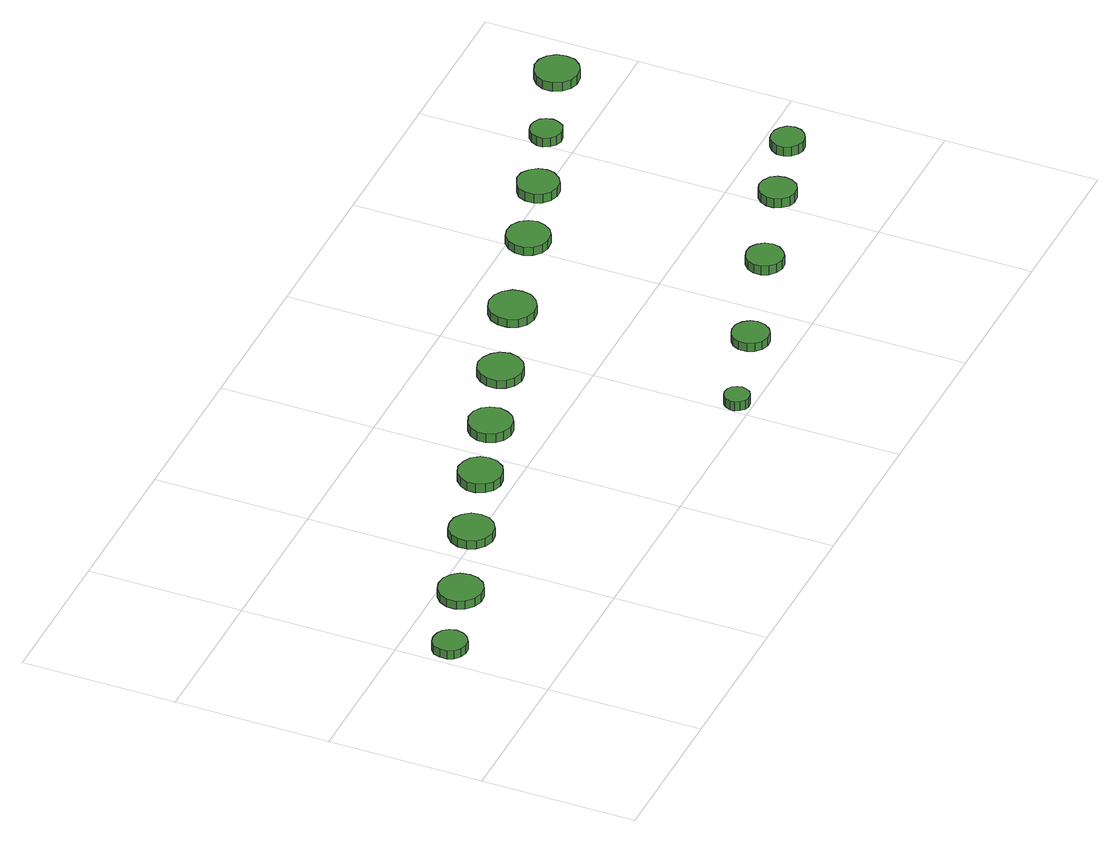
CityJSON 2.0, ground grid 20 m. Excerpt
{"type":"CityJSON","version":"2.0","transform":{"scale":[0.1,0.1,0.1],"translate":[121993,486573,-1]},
"CityObjects":{
"tree1":{"type":"SolitaryVegetationObject","attributes":{"function":"something"},"geometry":[{"type":"MultiSurface","lod":"1","boundaries":[[[0,1,2,3,4,5,6,7,8,9,10,11,12,13,14]],[[15,16,17,18,19,20,21,22,23,24,25,26,27,28,29]],[[0,29,28,1]],[[1,28,27,2]],[[2,27,26,3]],[[3,26,25,4]],[[4,25,24,5]],[[5,24,23,6]],[[6,23,22,7]],[[7,22,21,8]],[[8,21,20,9]],[[9,20,19,10]],[[10,19,18,11]],[[11,18,17,12]],[[12,17,16,13]],[[13,16,15,14]],[[14,15,29,0]]]}]},
"tree2":{"type":"SolitaryVegetationObject","attributes":{"function":"something"},"geometry":[{"type":"MultiSurface","lod":"1","boundaries":[[[30,31,32,33,34,35,36,37,38,39,40,41,42,43,44]],[[45,46,47,48,49,50,51,52,53,54,55,56,57,58,59]],[[30,59,58,31]],[[31,58,57,32]],[[32,57,56,33]],[[33,56,55,34]],[[34,55,54,35]],[[35,54,53,36]],[[36,53,52,37]],[[37,52,51,38]],[[38,51,50,39]],[[39,50,49,40]],[[40,49,48,41]],[[41,48,47,42]],[[42,47,46,43]],[[43,46,45,44]],[[44,45,59,30]]]}]},
"tree3":{"type":"SolitaryVegetationObject","attributes":{"function":"something"},"geometry":[{"type":"MultiSurface","lod":"1","boundaries":[[[60,61,62,63,64,65,66,67,68,69,70,71,72,73,74]],[[75,76,77,78,79,80,81,82,83,84,85,86,87,88,89]],[[60,89,88,61]],[[61,88,87,62]],[[62,87,86,63]],[[63,86,85,64]],[[64,85,84,65]],[[65,84,83,66]],[[66,83,82,67]],[[67,82,81,68]],[[68,81,80,69]],[[69,80,79,70]],[[70,79,78,71]],[[71,78,77,72]],[[72,77,76,73]],[[73,76,75,74]],[[74,75,89,60]]]}]},
"tree4":{"type":"SolitaryVegetationObject","attributes":{"function":"something"},"geometry":[{"type":"MultiSurface","lod":"1","boundaries":[[[90,91,92,93,94,95,96,97,98,99,100,101,102,103,104]],[[105,106,107,108,109,110,111,112,113,114,115,116,117,118,119]],[[90,119,118,91]],[[91,118,117,92]],[[92,117,116,93]],[[93,116,115,94]],[[94,115,114,95]],[[95,114,113,96]],[[96,113,112,97]],[[97,112,111,98]],[[98,111,110,99]],[[99,110,109,100]],[[100,109,108,101]],[[101,108,107,102]],[[102,107,106,103]],[[103,106,105,104]],[[104,105,119,90]]]}]},
"tree5":{"type":"SolitaryVegetationObject","attributes":{"function":"something"},"geometry":[{"type":"MultiSurface","lod":"1","boundaries":[[[120,121,122,123,124,125,126,127,128,129,130,131,132,133,134]],[[135,136,137,138,139,140,141,142,143,144,145,146,147,148,149]],[[120,149,148,121]],[[121,148,147,122]],[[122,147,146,123]],[[123,146,145,124]],[[124,145,144,125]],[[125,144,143,126]],[[126,143,142,127]],[[127,142,141,128]],[[128,141,140,129]],[[129,140,139,130]],[[130,139,138,131]],[[131,138,137,132]],[[132,137,136,133]],[[133,136,135,134]],[[134,135,149,120]]]}]},
"tree6":{"type":"SolitaryVegetationObject","attributes":{"function":"something"},"geometry":[{"type":"MultiSurface","lod":"1","boundaries":[[[150,151,152,153,154,155,156,157,158,159,160,161,162,163,164]],[[165,166,167,168,169,170,171,172,173,174,175,176,177,178,179]],[[150,179,178,151]],[[151,178,177,152]],[[152,177,176,153]],[[153,176,175,154]],[[154,175,174,155]],[[155,174,173,156]],[[156,173,172,157]],[[157,172,171,158]],[[158,171,170,159]],[[159,170,169,160]],[[160,169,168,161]],[[161,168,167,162]],[[162,167,166,163]],[[163,166,165,164]],[[164,165,179,150]]]}]},
"tree7":{"type":"SolitaryVegetationObject","attributes":{"function":"something"},"geometry":[{"type":"MultiSurface","lod":"1","boundaries":[[[180,181,182,183,184,185,186,187,188,189,190,191,192,193,194]],[[195,196,197,198,199,200,201,202,203,204,205,206,207,208,209]],[[180,209,208,181]],[[181,208,207,182]],[[182,207,206,183]],[[183,206,205,184]],[[184,205,204,185]],[[185,204,203,186]],[[186,203,202,187]],[[187,202,201,188]],[[188,201,200,189]],[[189,200,199,190]],[[190,199,198,191]],[[191,198,197,192]],[[192,197,196,193]],[[193,196,195,194]],[[194,195,209,180]]]}]},
"tree8":{"type":"SolitaryVegetationObject","attributes":{"function":"something"},"geometry":[{"type":"MultiSurface","lod":"1","boundaries":[[[210,211,212,213,214,215,216,217,218,219,220,221,222,223,224]],[[225,226,227,228,229,230,231,232,233,234,235,236,237,238,239]],[[210,239,238,211]],[[211,238,237,212]],[[212,237,236,213]],[[213,236,235,214]],[[214,235,234,215]],[[215,234,233,216]],[[216,233,232,217]],[[217,232,231,218]],[[218,231,230,219]],[[219,230,229,220]],[[220,229,228,221]],[[221,228,227,222]],[[222,227,226,223]],[[223,226,225,224]],[[224,225,239,210]]]}]},
"tree9":{"type":"SolitaryVegetationObject","attributes":{"function":"something"},"geometry":[{"type":"MultiSurface","lod":"1","boundaries":[[[240,241,242,243,244,245,246,247,248,249,250,251,252,253,254]],[[255,256,257,258,259,260,261,262,263,264,265,266,267,268,269]],[[240,269,268,241]],[[241,268,267,242]],[[242,267,266,243]],[[243,266,265,244]],[[244,265,264,245]],[[245,264,263,246]],[[246,263,262,247]],[[247,262,261,248]],[[248,261,260,249]],[[249,260,259,250]],[[250,259,258,251]],[[251,258,257,252]],[[252,257,256,253]],[[253,256,255,254]],[[254,255,269,240]]]}]},
"tree10":{"type":"SolitaryVegetationObject","attributes":{"function":"something"},"geometry":[{"type":"MultiSurface","lod":"1","boundaries":[[[270,271,272,273,274,275,276,277,278,279,280,281,282,283,284]],[[285,286,287,288,289,290,291,292,293,294,295,296,297,298,299]],[[270,299,298,271]],[[271,298,297,272]],[[272,297,296,273]],[[273,296,295,274]],[[274,295,294,275]],[[275,294,293,276]],[[276,293,292,277]],[[277,292,291,278]],[[278,291,290,279]],[[279,290,289,280]],[[280,289,288,281]],[[281,288,287,282]],[[282,287,286,283]],[[283,286,285,284]],[[284,285,299,270]]]}]},
"tree11":{"type":"SolitaryVegetationObject","attributes":{"function":"something"},"geometry":[{"type":"MultiSurface","lod":"1","boundaries":[[[300,301,302,303,304,305,306,307,308,309,310,311,312,313,314]],[[315,316,317,318,319,320,321,322,323,324,325,326,327,328,329]],[[300,329,328,301]],[[301,328,327,302]],[[302,327,326,303]],[[303,326,325,304]],[[304,325,324,305]],[[305,324,323,306]],[[306,323,322,307]],[[307,322,321,308]],[[308,321,320,309]],[[309,320,319,310]],[[310,319,318,311]],[[311,318,317,312]],[[312,317,316,313]],[[313,316,315,314]],[[314,315,329,300]]]}]},
"tree12":{"type":"SolitaryVegetationObject","attributes":{"function":"something"},"geometry":[{"type":"MultiSurface","lod":"1","boundaries":[[[330,331,332,333,334,335,336,337,338,339,340,341,342,343,344]],[[345,346,347,348,349,350,351,352,353,354,355,356,357,358,359]],[[330,359,358,331]],[[331,358,357,332]],[[332,357,356,333]],[[333,356,355,334]],[[334,355,354,335]],[[335,354,353,336]],[[336,353,352,337]],[[337,352,351,338]],[[338,351,350,339]],[[339,350,349,340]],[[340,349,348,341]],[[341,348,347,342]],[[342,347,346,343]],[[343,346,345,344]],[[344,345,359,330]]]}]},
"tree13":{"type":"SolitaryVegetationObject","attributes":{"function":"something"},"geometry":[{"type":"MultiSurface","lod":"1","boundaries":[[[360,361,362,363,364,365,366,367,368,369,370,371,372,373,374]],[[375,376,377,378,379,380,381,382,383,384,385,386,387,388,389]],[[360,389,388,361]],[[361,388,387,362]],[[362,387,386,363]],[[363,386,385,364]],[[364,385,384,365]],[[365,384,383,366]],[[366,383,382,367]],[[367,382,381,368]],[[368,381,380,369]],[[369,380,379,370]],[[370,379,378,371]],[[371,378,377,372]],[[372,377,376,373]],[[373,376,375,374]],[[374,375,389,360]]]}]},
"tree14":{"type":"SolitaryVegetationObject","attributes":{"function":"something"},"geometry":[{"type":"MultiSurface","lod":"1","boundaries":[[[390,391,392,393,394,395,396,397,398,399,400,401,402,403,404]],[[405,406,407,408,409,410,411,412,413,414,415,416,417,418,419]],[[390,419,418,391]],[[391,418,417,392]],[[392,417,416,393]],[[393,416,415,394]],[[394,415,414,395]],[[395,414,413,396]],[[396,413,412,397]],[[397,412,411,398]],[[398,411,410,399]],[[399,410,409,400]],[[400,409,408,401]],[[401,408,407,402]],[[402,407,406,403]],[[403,406,405,404]],[[404,405,419,390]]]}]},
"tree15":{"type":"SolitaryVegetationObject","attributes":{"function":"something"},"geometry":[{"type":"MultiSurface","lod":"1","boundaries":[[[420,421,422,423,424,425,426,427,428,429,430,431,432,433,434]],[[435,436,437,438,439,440,441,442,443,444,445,446,447,448,449]],[[420,449,448,421]],[[421,448,447,422]],[[422,447,446,423]],[[423,446,445,424]],[[424,445,444,425]],[[425,444,443,426]],[[426,443,442,427]],[[427,442,441,428]],[[428,441,440,429]],[[429,440,439,430]],[[430,439,438,431]],[[431,438,437,432]],[[432,437,436,433]],[[433,436,435,434]],[[434,435,449,420]]]}]},
"tree16":{"type":"SolitaryVegetationObject","attributes":{"function":"something"},"geometry":[{"type":"MultiSurface","lod":"1","boundaries":[[[450,451,452,453,454,455,456,457,458,459,460,461,462,463,464]],[[465,466,467,468,469,470,471,472,473,474,475,476,477,478,479]],[[450,479,478,451]],[[451,478,477,452]],[[452,477,476,453]],[[453,476,475,454]],[[454,475,474,455]],[[455,474,473,456]],[[456,473,472,457]],[[457,472,471,458]],[[458,471,470,459]],[[459,470,469,460]],[[460,469,468,461]],[[461,468,467,462]],[[462,467,466,463]],[[463,466,465,464]],[[464,465,479,450]]]}]}
},
"vertices":[
[52,141,17],[50,150,17],[45,157,17],[37,161,17],[28,162,17],[19,160,17],[12,154,17],[9,145,17],[9,136,17],[12,128,17],[19,122,17],[28,119,17],[37,120,17],[45,125,17],[50,132,17],[50,132,5],[45,125,5],[37,120,5],[28,119,5],[19,122,5],[12,128,5],[9,136,5],[9,145,5],[12,154,5],[19,160,5],[28,162,5],[37,161,5],[45,157,5],[50,150,5],[52,141,5],
[161,171,17],[159,183,17],[152,192,17],[142,198,17],[130,199,17],[119,196,17],[110,188,17],[105,177,17],[105,165,17],[110,155,17],[119,147,17],[130,143,17],[142,144,17],[152,150,17],[159,160,17],[159,160,5],[152,150,5],[142,144,5],[130,143,5],[119,147,5],[110,155,5],[105,165,5],[105,177,5],[110,188,5],[119,196,5],[130,199,5],[142,198,5],[152,192,5],[159,183,5],[161,171,5],
[277,207,17],[275,219,17],[268,228,17],[258,234,17],[246,235,17],[235,232,17],[226,224,17],[221,213,17],[221,201,17],[226,191,17],[235,183,17],[246,179,17],[258,180,17],[268,186,17],[275,196,17],[275,196,5],[268,186,5],[258,180,5],[246,179,5],[235,183,5],[226,191,5],[221,201,5],[221,213,5],[226,224,5],[235,232,5],[246,235,5],[258,234,5],[268,228,5],[275,219,5],[277,207,5],
[384,242,18],[382,253,18],[375,263,18],[365,268,18],[353,270,18],[342,266,18],[334,258,18],[329,248,18],[329,236,18],[334,226,18],[342,218,18],[353,214,18],[365,216,18],[375,221,18],[382,231,18],[382,231,5],[375,221,5],[365,216,5],[353,214,5],[342,218,5],[334,226,5],[329,236,5],[329,248,5],[334,258,5],[342,266,5],[353,270,5],[365,268,5],[375,263,5],[382,253,5],[384,242,5],
[481,270,18],[478,282,18],[472,291,18],[462,297,18],[450,298,18],[439,294,18],[431,287,18],[426,276,18],[426,265,18],[431,254,18],[439,247,18],[450,243,18],[462,244,18],[472,250,18],[478,259,18],[478,259,5],[472,250,5],[462,244,5],[450,243,5],[439,247,5],[431,254,5],[426,265,5],[426,276,5],[431,287,5],[439,294,5],[450,298,5],[462,297,5],[472,291,5],[478,282,5],[481,270,5],
[635,20,18],[633,26,18],[630,32,18],[624,35,18],[617,36,18],[611,34,18],[606,29,18],[603,23,18],[603,17,18],[606,11,18],[611,6,18],[617,4,18],[624,5,18],[630,8,18],[633,14,18],[633,14,5],[630,8,5],[624,5,5],[617,4,5],[611,6,5],[606,11,5],[603,17,5],[603,23,5],[606,29,5],[611,34,5],[617,36,5],[624,35,5],[630,32,5],[633,26,5],[635,20,5],
[588,303,17],[585,315,17],[578,324,17],[568,330,17],[556,332,17],[544,328,17],[536,320,17],[531,309,17],[531,297,17],[536,286,17],[544,278,17],[556,274,17],[568,276,17],[578,282,17],[585,291,17],[585,291,5],[578,282,5],[568,276,5],[556,274,5],[544,278,5],[536,286,5],[531,297,5],[531,309,5],[536,320,5],[544,328,5],[556,332,5],[568,330,5],[578,324,5],[585,315,5],[588,303,5],
[763,55,18],[761,64,18],[755,72,18],[747,77,18],[737,78,18],[728,75,18],[721,69,18],[717,60,18],[717,50,18],[721,41,18],[728,34,18],[737,31,18],[747,32,18],[755,37,18],[761,45,18],[761,45,6],[755,37,6],[747,32,6],[737,31,6],[728,34,6],[721,41,6],[717,50,6],[717,60,6],[721,69,6],[728,75,6],[737,78,6],[747,77,6],[755,72,6],[761,64,6],[763,55,6],
[708,339,17],[706,351,17],[698,361,17],[688,367,17],[675,369,17],[663,365,17],[654,357,17],[649,345,17],[649,333,17],[654,321,17],[663,313,17],[675,309,17],[688,311,17],[698,317,17],[706,327,17],[706,327,5],[698,317,5],[688,311,5],[675,309,5],[663,313,5],[654,321,5],[649,333,5],[649,345,5],[654,357,5],[663,365,5],[675,369,5],[688,367,5],[698,361,5],[706,351,5],[708,339,5],
[913,101,18],[911,110,18],[905,118,18],[897,123,18],[887,124,18],[878,121,18],[870,114,18],[866,105,18],[866,96,18],[870,87,18],[878,80,18],[887,77,18],[897,78,18],[905,83,18],[911,91,18],[911,91,5],[905,83,5],[897,78,5],[887,77,5],[878,80,5],[870,87,5],[866,96,5],[866,105,5],[870,114,5],[878,121,5],[887,124,5],[897,123,5],[905,118,5],[911,110,5],[913,101,5],
[844,378,17],[841,389,17],[835,398,17],[825,404,17],[813,405,17],[802,402,17],[794,394,17],[789,384,17],[789,372,17],[794,362,17],[802,354,17],[813,351,17],[825,352,17],[835,358,17],[841,367,17],[841,367,5],[835,358,5],[825,352,5],[813,351,5],[802,354,5],[794,362,5],[789,372,5],[789,384,5],[794,394,5],[802,402,5],[813,405,5],[825,404,5],[835,398,5],[841,389,5],[844,378,5],
[940,407,20],[938,418,20],[931,427,20],[922,433,20],[911,434,20],[901,430,20],[892,423,20],[888,413,20],[888,402,20],[892,392,20],[901,385,20],[911,381,20],[922,382,20],[931,388,20],[938,397,20],[938,397,7],[931,388,7],[922,382,7],[911,381,7],[901,385,7],[892,392,7],[888,402,7],[888,413,7],[892,423,7],[901,430,7],[911,434,7],[922,433,7],[931,427,7],[938,418,7],[940,407,7],
[1042,140,18],[1040,149,18],[1035,157,18],[1026,162,18],[1016,163,18],[1007,160,18],[1000,154,18],[996,145,18],[996,135,18],[1000,126,18],[1007,119,18],[1016,116,18],[1026,117,18],[1035,122,18],[1040,130,18],[1040,130,5],[1035,122,5],[1026,117,5],[1016,116,5],[1007,119,5],[1000,126,5],[996,135,5],[996,145,5],[1000,154,5],[1007,160,5],[1016,163,5],[1026,162,5],[1035,157,5],[1040,149,5],[1042,140,5],
[1032,439,23],[1030,447,23],[1026,454,23],[1018,458,23],[1010,459,23],[1002,457,23],[996,451,23],[992,443,23],[992,435,23],[996,427,23],[1002,422,23],[1010,419,23],[1018,420,23],[1026,424,23],[1030,431,23],[1030,431,10],[1026,424,10],[1018,420,10],[1010,419,10],[1002,422,10],[996,427,10],[992,435,10],[992,443,10],[996,451,10],[1002,457,10],[1010,459,10],[1018,458,10],[1026,454,10],[1030,447,10],[1032,439,10],
[1139,169,18],[1137,178,18],[1131,185,18],[1124,189,18],[1115,190,18],[1107,188,18],[1100,182,18],[1096,174,18],[1096,165,18],[1100,157,18],[1107,151,18],[1115,148,18],[1124,149,18],[1131,153,18],[1137,160,18],[1137,160,5],[1131,153,5],[1124,149,5],[1115,148,5],[1107,151,5],[1100,157,5],[1096,165,5],[1096,174,5],[1100,182,5],[1107,188,5],[1115,190,5],[1124,189,5],[1131,185,5],[1137,178,5],[1139,169,5],
[1150,473,27],[1148,484,27],[1141,494,27],[1131,500,27],[1119,501,27],[1108,497,27],[1099,489,27],[1094,479,27],[1094,467,27],[1099,456,27],[1108,448,27],[1119,445,27],[1131,446,27],[1141,452,27],[1148,461,27],[1148,461,14],[1141,452,14],[1131,446,14],[1119,445,14],[1108,448,14],[1099,456,14],[1094,467,14],[1094,479,14],[1099,489,14],[1108,497,14],[1119,501,14],[1131,500,14],[1141,494,14],[1148,484,14],[1150,473,14]
]}
